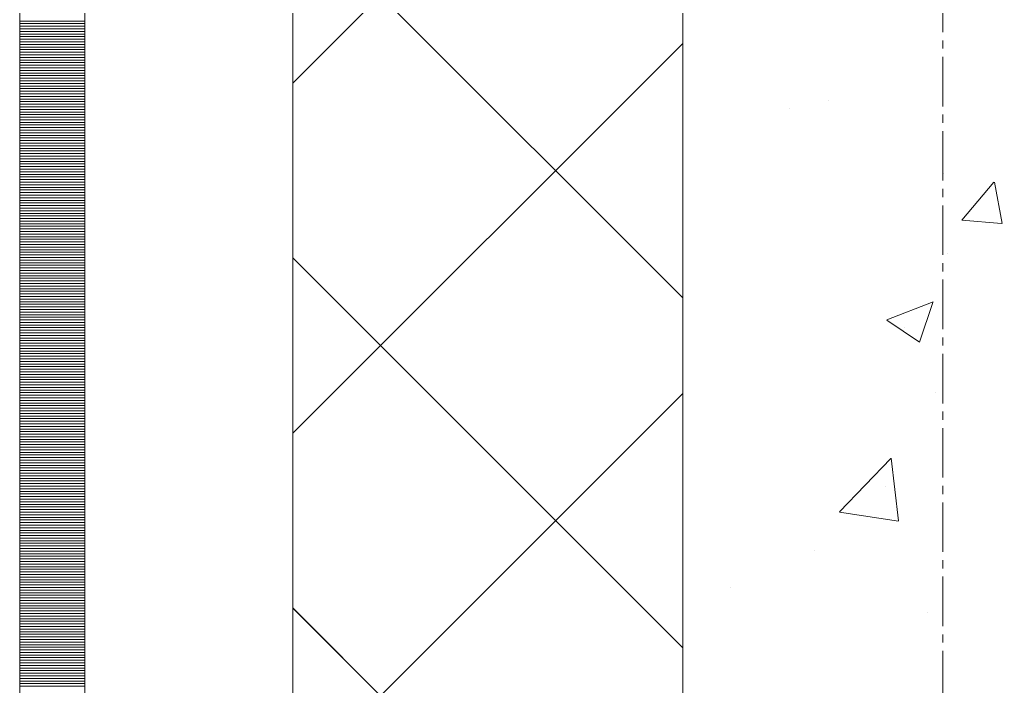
# Model space of a CAD drawing. Header units: millimetres. Extents: x 470010 to 1231400, y -134005 to 421770.
# Drawn here: x 672518.6 to 672898.8, y -28580.5 to -28324 of the extents above; entities that cross this region are included whole.
import ezdxf
from ezdxf.enums import TextEntityAlignment as Align

# ---------------------------------------------------------------- set-up
doc = ezdxf.new("R2010")
doc.units = ezdxf.units.MM
doc.linetypes.add('CENTER2', pattern=[28.575, 19.05, -3.175, 3.175, -3.175])
doc.linetypes.add('DASHED', pattern=[19.05, 12.7, -6.35])
doc.layers.get('Defpoints').update_dxf_attribs({"color": 140})
doc.layers.add('АР_Делит', color=120, linetype='Continuous', lineweight=0, plot=False)
for name, color, linetype, lineweight in [('АР_Стены ПЕНОблок', 52, 'Continuous', 20), ('АР_Тонкая', 254, 'Continuous', 5), ('АР_Утеплитель', 31, 'Continuous', 0), ('АР_Штриховка', 8, 'Continuous', 0)]:
    doc.layers.add(name, color=color, linetype=linetype, lineweight=lineweight)
doc.layers.add('РД_Оси_100', color=7, linetype='Continuous', lineweight=0, true_color=0x525252)
doc.styles.add('style1', font='ARIALN.TTF')

# ---------------------------------------------------------------- blocks, each defined once
blk = doc.blocks.new('СОШ_2200_АР_ОСИ_М100_28.05.24')
at = {"layer": 'АР_Делит', "color": 251, "linetype": 'DASHED', "true_color": 0x636466}
blk.add_lwpolyline([(114955, 135155), (114955, -355), (93595.036, -355), (93595.036, 13855), (94145, 13855), (94145, 68320), (66055, 68320), (66055, 13857.73), (83455, 13857.73), (83455, -355), (45245, -355), (45245, 13145), (44695, 13145), (44695, 26755), (45245, 26755), (45245, 68320), (20455, 68320), (20455, 26755), (27955, 26755), (27955, 13145), (-355, 13145), (-355, 100855)], dxfattribs=at)
at = {"layer": 'РД_Оси_100', "color": 251, "linetype": 'CENTER2', "true_color": 0x636466}
blk.add_line((0, -6155), (0, 139938.679), dxfattribs=at)
blk = doc.blocks.new('A$C9108343f')
at = {"layer": 'АР_Стены ПЕНОблок', "color": 18, "linetype": 'Continuous', "lineweight": 20, "true_color": 0x000000}
blk.add_line((7054.96, 97555), (7054.96, 21355), dxfattribs=at)
at = {"layer": 'АР_Тонкая', "color": 18, "linetype": 'Continuous', "lineweight": 5, "true_color": 0x000000}
for p, q in [((6799.96, 97555), (6799.96, 21355)), ((6824.96, 97555), (6824.96, 21355)), ((6824.96, 21355), (6824.96, 97555)), ((6904.96, 21355), (6904.96, 97555))]:
    blk.add_line(p, q, dxfattribs=at)
at = {"layer": 'АР_Утеплитель', "color": 18, "linetype": 'Continuous', "lineweight": 0, "true_color": 0x000000}
for p, q in [((6904.96, 97555), (6904.96, 21355)), ((7054.96, 21355), (7054.96, 97555))]:
    blk.add_line(p, q, dxfattribs=at)
at = {"layer": 'АР_Штриховка', "color": 18, "linetype": 'Continuous', "lineweight": 0, "true_color": 0x000000}
for p, q in [((6904.96, 72017.84), (7054.96, 72167.84)), ((7054.96, 71935.27), (6904.96, 72085.27)), ((6799.96, 72041.75), (6824.96, 72041.75)), ((6799.96, 72040.75), (6824.96, 72040.75)), ((6799.96, 72039.75), (6824.96, 72039.75)), ((6799.96, 72038.75), (6824.96, 72038.75)), ((6799.96, 72037.75), (6824.96, 72037.75)), ((6799.96, 72036.75), (6824.96, 72036.75)), ((6799.96, 72035.75), (6824.96, 72035.75)), ((6799.96, 72034.75), (6824.96, 72034.75)), ((6799.96, 72033.75), (6824.96, 72033.75)), ((6799.96, 72032.75), (6824.96, 72032.75)), ((6904.96, 71883.13), (7054.96, 72033.13)), ((6799.96, 72031.75), (6824.96, 72031.75)), ((6799.96, 72030.75), (6824.96, 72030.75)), ((6799.96, 72029.75), (6824.96, 72029.75)), ((6799.96, 72028.75), (6824.96, 72028.75)), ((6799.96, 72027.75), (6824.96, 72027.75)), ((6799.96, 72026.75), (6824.96, 72026.75)), ((6799.96, 72025.75), (6824.96, 72025.75)), ((6799.96, 72024.75), (6824.96, 72024.75)), ((6799.96, 72023.75), (6824.96, 72023.75)), ((6799.96, 72022.75), (6824.96, 72022.75)), ((6799.96, 72021.75), (6824.96, 72021.75)), ((6799.96, 72020.75), (6824.96, 72020.75)), ((6799.96, 72019.75), (6824.96, 72019.75)), ((6799.96, 72018.75), (6824.96, 72018.75)), ((6799.96, 72017.75), (6824.96, 72017.75)), ((6799.96, 72016.75), (6824.96, 72016.75)), ((6799.96, 72015.75), (6824.96, 72015.75)), ((6799.96, 72014.75), (6824.96, 72014.75)), ((6799.96, 72013.75), (6824.96, 72013.75)), ((6799.96, 72012.75), (6824.96, 72012.75)), ((6799.96, 72011.75), (6824.96, 72011.75)), ((6799.96, 72010.75), (6824.96, 72010.75)), ((7110.87, 72011.27), (7110.87, 72011.27)), ((6799.96, 72009.75), (6824.96, 72009.75)), ((6799.96, 72008.75), (6824.96, 72008.75)), ((6799.96, 72007.75), (6824.96, 72007.75)), ((6799.96, 72006.75), (6824.96, 72006.75)), ((7095.93, 72008.06), (7095.93, 72008.06)), ((6799.96, 72005.75), (6824.96, 72005.75)), ((6799.96, 72004.75), (6824.96, 72004.75)), ((6799.96, 72003.75), (6824.96, 72003.75)), ((6799.96, 72002.75), (6824.96, 72002.75)), ((6799.96, 72001.75), (6824.96, 72001.75)), ((6799.96, 72000.75), (6824.96, 72000.75)), ((6799.96, 71999.75), (6824.96, 71999.75)), ((6799.96, 71998.75), (6824.96, 71998.75)), ((6799.96, 71997.75), (6824.96, 71997.75)), ((6799.96, 71996.75), (6824.96, 71996.75)), ((6799.96, 71995.75), (6824.96, 71995.75)), ((6799.96, 71994.75), (6824.96, 71994.75)), ((6799.96, 71993.75), (6824.96, 71993.75)), ((6799.96, 71992.75), (6824.96, 71992.75)), ((6799.96, 71991.75), (6824.96, 71991.75)), ((6799.96, 71990.75), (6824.96, 71990.75)), ((6799.96, 71989.75), (6824.96, 71989.75)), ((6799.96, 71988.75), (6824.96, 71988.75)), ((6799.96, 71987.75), (6824.96, 71987.75)), ((6799.96, 71986.75), (6824.96, 71986.75)), ((6799.96, 71985.75), (6824.96, 71985.75)), ((6799.96, 71984.75), (6824.96, 71984.75)), ((6799.96, 71983.75), (6824.96, 71983.75)), ((7155.42, 71983.21), (7155.42, 71983.21)), ((6799.96, 71982.75), (6824.96, 71982.75)), ((6799.96, 71981.75), (6824.96, 71981.75)), ((6799.96, 71980.75), (6824.96, 71980.75)), ((6799.96, 71979.75), (6824.96, 71979.75)), ((7162.35, 71965.11), (7174.6, 71979.71)), ((7177.78, 71963.83), (7174.84, 71979.75)), ((6799.96, 71978.75), (6824.96, 71978.75)), ((6799.96, 71977.75), (6824.96, 71977.75)), ((6799.96, 71976.75), (6824.96, 71976.75)), ((6799.96, 71975.75), (6824.96, 71975.75)), ((6799.96, 71974.75), (6824.96, 71974.75)), ((6799.96, 71973.75), (6824.96, 71973.75)), ((6799.96, 71972.75), (6824.96, 71972.75)), ((6799.96, 71971.75), (6824.96, 71971.75)), ((6799.96, 71970.75), (6824.96, 71970.75)), ((6799.96, 71969.75), (6824.96, 71969.75)), ((6799.96, 71968.75), (6824.96, 71968.75)), ((6799.96, 71967.75), (6824.96, 71967.75)), ((6799.96, 71966.75), (6824.96, 71966.75)), ((6799.96, 71965.75), (6824.96, 71965.75)), ((6799.96, 71964.75), (6824.96, 71964.75)), ((7162.35, 71965.11), (7177.53, 71963.78)), ((6799.96, 71963.75), (6824.96, 71963.75)), ((6799.96, 71962.75), (6824.96, 71962.75)), ((6799.96, 71961.75), (6824.96, 71961.75)), ((6799.96, 71960.75), (6824.96, 71960.75)), ((6799.96, 71959.75), (6824.96, 71959.75)), ((6799.96, 71958.75), (6824.96, 71958.75)), ((6799.96, 71957.75), (6824.96, 71957.75)), ((6799.96, 71956.75), (6824.96, 71956.75)), ((6799.96, 71955.75), (6824.96, 71955.75)), ((6799.96, 71954.75), (6824.96, 71954.75)), ((6799.96, 71953.75), (6824.96, 71953.75)), ((6799.96, 71952.75), (6824.96, 71952.75)), ((6799.96, 71951.75), (6824.96, 71951.75)), ((6799.96, 71950.75), (6824.96, 71950.75)), ((6799.96, 71949.75), (6824.96, 71949.75)), ((7054.96, 71800.57), (6904.96, 71950.57)), ((7156.79, 71952.29), (7156.79, 71952.29)), ((6799.96, 71948.75), (6824.96, 71948.75)), ((6799.96, 71947.75), (6824.96, 71947.75)), ((6799.96, 71946.75), (6824.96, 71946.75)), ((6799.96, 71945.75), (6824.96, 71945.75)), ((6799.96, 71944.75), (6824.96, 71944.75)), ((6799.96, 71943.75), (6824.96, 71943.75)), ((6799.96, 71942.75), (6824.96, 71942.75)), ((6799.96, 71941.75), (6824.96, 71941.75)), ((6799.96, 71940.75), (6824.96, 71940.75)), ((6799.96, 71939.75), (6824.96, 71939.75)), ((6799.96, 71938.75), (6824.96, 71938.75)), ((6799.96, 71937.75), (6824.96, 71937.75)), ((6799.96, 71936.75), (6824.96, 71936.75)), ((6799.96, 71935.75), (6824.96, 71935.75)), ((6799.96, 71934.75), (6824.96, 71934.75)), ((6799.96, 71933.75), (6824.96, 71933.75)), ((6799.96, 71932.75), (6824.96, 71932.75)), ((6799.96, 71931.75), (6824.96, 71931.75)), ((6799.96, 71930.75), (6824.96, 71930.75)), ((7133.49, 71926.8), (7151.27, 71933.63)), ((7146.07, 71918.12), (7151.22, 71933.47)), ((6799.96, 71929.75), (6824.96, 71929.75)), ((6799.96, 71928.75), (6824.96, 71928.75)), ((6799.96, 71927.75), (6824.96, 71927.75)), ((6799.96, 71926.75), (6824.96, 71926.75)), ((7133.42, 71926.65), (7146.05, 71918.13)), ((6799.96, 71925.75), (6824.96, 71925.75)), ((6799.96, 71924.75), (6824.96, 71924.75)), ((6799.96, 71923.75), (6824.96, 71923.75)), ((6799.96, 71922.75), (6824.96, 71922.75)), ((7140.25, 71923.76), (7140.25, 71923.76)), ((6799.96, 71921.75), (6824.96, 71921.75)), ((6799.96, 71920.75), (6824.96, 71920.75)), ((6799.96, 71919.75), (6824.96, 71919.75)), ((6799.96, 71918.75), (6824.96, 71918.75)), ((6799.96, 71917.75), (6824.96, 71917.75)), ((6799.96, 71916.75), (6824.96, 71916.75)), ((6799.96, 71915.75), (6824.96, 71915.75)), ((6799.96, 71914.75), (6824.96, 71914.75)), ((6799.96, 71913.75), (6824.96, 71913.75)), ((6799.96, 71912.75), (6824.96, 71912.75)), ((6799.96, 71911.75), (6824.96, 71911.75)), ((6799.96, 71910.75), (6824.96, 71910.75)), ((6799.96, 71909.75), (6824.96, 71909.75)), ((6799.96, 71908.75), (6824.96, 71908.75)), ((6799.96, 71907.75), (6824.96, 71907.75)), ((6799.96, 71906.75), (6824.96, 71906.75)), ((6799.96, 71905.75), (6824.96, 71905.75)), ((6799.96, 71904.75), (6824.96, 71904.75)), ((6799.96, 71903.75), (6824.96, 71903.75)), ((6799.96, 71902.75), (6824.96, 71902.75)), ((6799.96, 71901.75), (6824.96, 71901.75)), ((6799.96, 71900.75), (6824.96, 71900.75)), ((6799.96, 71899.75), (6824.96, 71899.75)), ((6799.96, 71898.75), (6824.96, 71898.75)), ((6799.96, 71897.75), (6824.96, 71897.75)), ((6799.96, 71896.75), (6824.96, 71896.75)), ((6799.96, 71895.75), (6824.96, 71895.75)), ((6904.96, 71748.43), (7054.96, 71898.43)), ((7152.33, 71898.65), (7152.33, 71898.65)), ((6799.96, 71894.75), (6824.96, 71894.75)), ((6799.96, 71893.75), (6824.96, 71893.75)), ((6799.96, 71892.75), (6824.96, 71892.75)), ((6799.96, 71891.75), (6824.96, 71891.75)), ((6799.96, 71890.75), (6824.96, 71890.75)), ((6799.96, 71889.75), (6824.96, 71889.75)), ((6799.96, 71888.75), (6824.96, 71888.75)), ((6799.96, 71887.75), (6824.96, 71887.75)), ((6799.96, 71886.75), (6824.96, 71886.75)), ((6799.96, 71885.75), (6824.96, 71885.75)), ((6799.96, 71884.75), (6824.96, 71884.75)), ((6799.96, 71883.75), (6824.96, 71883.75)), ((6799.96, 71882.75), (6824.96, 71882.75)), ((6799.96, 71881.75), (6824.96, 71881.75)), ((6799.96, 71880.75), (6824.96, 71880.75)), ((6799.96, 71879.75), (6824.96, 71879.75)), ((6799.96, 71878.75), (6824.96, 71878.75)), ((6799.96, 71877.75), (6824.96, 71877.75)), ((6799.96, 71876.75), (6824.96, 71876.75)), ((6799.96, 71875.75), (6824.96, 71875.75)), ((6799.96, 71874.75), (6824.96, 71874.75)), ((6799.96, 71873.75), (6824.96, 71873.75)), ((7115.26, 71852.84), (7135.04, 71873.46)), ((7137.92, 71849.35), (7135.11, 71873.47)), ((6799.96, 71872.75), (6824.96, 71872.75)), ((6799.96, 71871.75), (6824.96, 71871.75)), ((6799.96, 71870.75), (6824.96, 71870.75)), ((6799.96, 71869.75), (6824.96, 71869.75)), ((6799.96, 71868.75), (6824.96, 71868.75)), ((6799.96, 71867.75), (6824.96, 71867.75)), ((6799.96, 71866.75), (6824.96, 71866.75)), ((6799.96, 71865.75), (6824.96, 71865.75)), ((6799.96, 71864.75), (6824.96, 71864.75)), ((6799.96, 71863.75), (6824.96, 71863.75)), ((6799.96, 71862.75), (6824.96, 71862.75)), ((6799.96, 71861.75), (6824.96, 71861.75)), ((7133.07, 71862.75), (7133.07, 71862.75)), ((6799.96, 71860.75), (6824.96, 71860.75)), ((6799.96, 71859.75), (6824.96, 71859.75)), ((6799.96, 71858.75), (6824.96, 71858.75)), ((6799.96, 71857.75), (6824.96, 71857.75)), ((6799.96, 71856.75), (6824.96, 71856.75)), ((6799.96, 71855.75), (6824.96, 71855.75)), ((6799.96, 71854.75), (6824.96, 71854.75)), ((6799.96, 71853.75), (6824.96, 71853.75)), ((6799.96, 71852.75), (6824.96, 71852.75)), ((6799.96, 71851.75), (6824.96, 71851.75)), ((6799.96, 71850.75), (6824.96, 71850.75)), ((7115.31, 71852.73), (7137.9, 71849.23)), ((6799.96, 71849.75), (6824.96, 71849.75)), ((6799.96, 71848.75), (6824.96, 71848.75)), ((6799.96, 71847.75), (6824.96, 71847.75)), ((6799.96, 71846.75), (6824.96, 71846.75)), ((6799.96, 71845.75), (6824.96, 71845.75)), ((6799.96, 71844.75), (6824.96, 71844.75)), ((6799.96, 71843.75), (6824.96, 71843.75)), ((6799.96, 71842.75), (6824.96, 71842.75)), ((6799.96, 71841.75), (6824.96, 71841.75)), ((6799.96, 71840.75), (6824.96, 71840.75)), ((6799.96, 71839.75), (6824.96, 71839.75)), ((6799.96, 71838.75), (6824.96, 71838.75)), ((6799.96, 71837.75), (6824.96, 71837.75)), ((6799.96, 71836.75), (6824.96, 71836.75)), ((6799.96, 71835.75), (6824.96, 71835.75)), ((7105.67, 71837.98), (7105.67, 71837.98)), ((6799.96, 71834.75), (6824.96, 71834.75)), ((6799.96, 71833.75), (6824.96, 71833.75)), ((6799.96, 71832.75), (6824.96, 71832.75)), ((6799.96, 71831.75), (6824.96, 71831.75)), ((6799.96, 71830.75), (6824.96, 71830.75)), ((6799.96, 71829.75), (6824.96, 71829.75)), ((6799.96, 71828.75), (6824.96, 71828.75)), ((6799.96, 71827.75), (6824.96, 71827.75)), ((6799.96, 71826.75), (6824.96, 71826.75)), ((6799.96, 71825.75), (6824.96, 71825.75)), ((6799.96, 71824.75), (6824.96, 71824.75)), ((6799.96, 71823.75), (6824.96, 71823.75)), ((7073.43, 71823.58), (7073.43, 71823.58)), ((6799.96, 71822.75), (6824.96, 71822.75)), ((6799.96, 71821.75), (6824.96, 71821.75)), ((6799.96, 71820.75), (6824.96, 71820.75)), ((6799.96, 71819.75), (6824.96, 71819.75)), ((6799.96, 71818.75), (6824.96, 71818.75)), ((6799.96, 71817.75), (6824.96, 71817.75)), ((6799.96, 71816.75), (6824.96, 71816.75)), ((6799.96, 71815.75), (6824.96, 71815.75)), ((6799.96, 71814.75), (6824.96, 71814.75)), ((6799.96, 71813.75), (6824.96, 71813.75)), ((6799.96, 71812.75), (6824.96, 71812.75)), ((7054.96, 71665.86), (6904.96, 71815.86)), ((7149.24, 71814.1), (7149.24, 71814.1)), ((6799.96, 71811.75), (6824.96, 71811.75)), ((6799.96, 71810.75), (6824.96, 71810.75)), ((6799.96, 71809.75), (6824.96, 71809.75)), ((6799.96, 71808.75), (6824.96, 71808.75)), ((6799.96, 71807.75), (6824.96, 71807.75)), ((6799.96, 71806.75), (6824.96, 71806.75)), ((6799.96, 71805.75), (6824.96, 71805.75)), ((6799.96, 71804.75), (6824.96, 71804.75)), ((6799.96, 71803.75), (6824.96, 71803.75)), ((6799.96, 71802.75), (6824.96, 71802.75)), ((6799.96, 71801.75), (6824.96, 71801.75)), ((6799.96, 71800.75), (6824.96, 71800.75)), ((6799.96, 71799.75), (6824.96, 71799.75)), ((6799.96, 71798.75), (6824.96, 71798.75)), ((6799.96, 71797.75), (6824.96, 71797.75)), ((6799.96, 71796.75), (6824.96, 71796.75)), ((6799.96, 71795.75), (6824.96, 71795.75)), ((6799.96, 71794.75), (6824.96, 71794.75)), ((6799.96, 71793.75), (6824.96, 71793.75)), ((6799.96, 71792.75), (6824.96, 71792.75)), ((6799.96, 71791.75), (6824.96, 71791.75)), ((6799.96, 71790.75), (6824.96, 71790.75)), ((6799.96, 71789.75), (6824.96, 71789.75)), ((6799.96, 71788.75), (6824.96, 71788.75)), ((6799.96, 71787.75), (6824.96, 71787.75)), ((6799.96, 71786.75), (6824.96, 71786.75))]:
    blk.add_line(p, q, dxfattribs=at)
at = {"layer": 'РД_Оси_100'}
blk.add_blockref('СОШ_2200_АР_ОСИ_М100_28.05.24', (7154.96, 6755), dxfattribs=at)
at = {"layer": 'Defpoints', "color": 18, "true_color": 0x000000, "style": 'style1'}
for p in [(143949.34, 316089.12), (143974.98, 281639.5), (143890.4, 273244.71), (143839.99, 264276.81), (143967.75, 254892.38), (12251.96, 104178.14), (12382.58, 96023.14)]:
    blk.add_attdef('АР-ПОМЕЩЕНИЕ:НАИМЕНОВАНИЕ', text='', height=100, dxfattribs=at).set_placement(p, align=Align.MIDDLE)
at = {"layer": 'Defpoints', "color": 18, "true_color": 0x000000, "style": 'style1', "flags": 8}
for p in [(143951.3, 279099.09), (143848.34, 269251.11), (143875.33, 260094.25), (144049.74, 250824.7), (163419.28, 238153.36), (155897.46, 237965.97), (183037.2, 237965.97), (143342.94, 237876.19)]:
    blk.add_attdef('АР-ПОМЕЩЕНИЕ:НАИМЕНОВАНИЕ', text='', height=100, dxfattribs=at).set_placement(p, align=Align.MIDDLE)

msp = doc.modelspace()

# ---------------------------------------------------------------- linework, layer by layer
at = {"layer": 'АР_Стены ПЕНОблок', "color": 18, "linetype": 'Continuous', "lineweight": 20, "true_color": 0x000000}
msp.add_line((672773.57, -2811.242), (672773.57, -79011.242), dxfattribs=at)
at = {"layer": 'АР_Тонкая', "color": 18, "linetype": 'Continuous', "lineweight": 5, "true_color": 0x000000}
for p, q in [((672518.57, -2811.242), (672518.57, -79011.242)), ((672543.57, -2811.242), (672543.57, -79011.242)), ((672543.57, -79011.242), (672543.57, -2811.242)), ((672623.57, -79011.242), (672623.57, -2811.242))]:
    msp.add_line(p, q, dxfattribs=at)
at = {"layer": 'АР_Утеплитель', "color": 18, "linetype": 'Continuous', "lineweight": 0, "true_color": 0x000000}
for p, q in [((672623.57, -2811.242), (672623.57, -79011.242)), ((672773.57, -79011.242), (672773.57, -2811.242))]:
    msp.add_line(p, q, dxfattribs=at)
at = {"layer": 'АР_Штриховка', "color": 18, "linetype": 'Continuous', "lineweight": 0, "true_color": 0x000000}
for p, q in [((672623.57, -28348.405), (672773.57, -28198.405)), ((672773.57, -28430.972), (672623.57, -28280.972)), ((672518.57, -28324.492), (672543.57, -28324.492)), ((672518.57, -28325.492), (672543.57, -28325.492)), ((672518.57, -28326.492), (672543.57, -28326.492)), ((672518.57, -28327.492), (672543.57, -28327.492)), ((672518.57, -28328.492), (672543.57, -28328.492)), ((672518.57, -28329.492), (672543.57, -28329.492)), ((672518.57, -28330.492), (672543.57, -28330.492)), ((672518.57, -28331.492), (672543.57, -28331.492)), ((672518.57, -28332.492), (672543.57, -28332.492)), ((672518.57, -28333.492), (672543.57, -28333.492)), ((672518.57, -28334.492), (672543.57, -28334.492)), ((672518.57, -28335.492), (672543.57, -28335.492)), ((672623.57, -28483.109), (672773.57, -28333.109)), ((672518.57, -28336.492), (672543.57, -28336.492)), ((672518.57, -28337.492), (672543.57, -28337.492)), ((672518.57, -28338.492), (672543.57, -28338.492)), ((672518.57, -28339.492), (672543.57, -28339.492)), ((672518.57, -28340.492), (672543.57, -28340.492)), ((672518.57, -28341.492), (672543.57, -28341.492)), ((672518.57, -28342.492), (672543.57, -28342.492)), ((672518.57, -28343.492), (672543.57, -28343.492)), ((672518.57, -28344.492), (672543.57, -28344.492)), ((672518.57, -28345.492), (672543.57, -28345.492)), ((672518.57, -28346.492), (672543.57, -28346.492)), ((672518.57, -28347.492), (672543.57, -28347.492)), ((672518.57, -28348.492), (672543.57, -28348.492)), ((672518.57, -28349.492), (672543.57, -28349.492)), ((672518.57, -28350.492), (672543.57, -28350.492)), ((672518.57, -28351.492), (672543.57, -28351.492)), ((672518.57, -28352.492), (672543.57, -28352.492)), ((672518.57, -28353.492), (672543.57, -28353.492)), ((672518.57, -28354.492), (672543.57, -28354.492)), ((672518.57, -28355.492), (672543.57, -28355.492)), ((672518.57, -28356.492), (672543.57, -28356.492)), ((672518.57, -28357.492), (672543.57, -28357.492)), ((672518.57, -28358.492), (672543.57, -28358.492)), ((672518.57, -28359.492), (672543.57, -28359.492)), ((672518.57, -28360.492), (672543.57, -28360.492)), ((672518.57, -28361.492), (672543.57, -28361.492)), ((672518.57, -28362.492), (672543.57, -28362.492)), ((672518.57, -28363.492), (672543.57, -28363.492)), ((672518.57, -28364.492), (672543.57, -28364.492)), ((672518.57, -28365.492), (672543.57, -28365.492)), ((672518.57, -28366.492), (672543.57, -28366.492)), ((672518.57, -28367.492), (672543.57, -28367.492)), ((672518.57, -28368.492), (672543.57, -28368.492)), ((672518.57, -28369.492), (672543.57, -28369.492)), ((672518.57, -28370.492), (672543.57, -28370.492)), ((672518.57, -28371.492), (672543.57, -28371.492)), ((672518.57, -28372.492), (672543.57, -28372.492)), ((672518.57, -28373.492), (672543.57, -28373.492)), ((672518.57, -28374.492), (672543.57, -28374.492)), ((672518.57, -28375.492), (672543.57, -28375.492)), ((672518.57, -28376.492), (672543.57, -28376.492)), ((672518.57, -28377.492), (672543.57, -28377.492)), ((672518.57, -28378.492), (672543.57, -28378.492)), ((672518.57, -28379.492), (672543.57, -28379.492)), ((672518.57, -28380.492), (672543.57, -28380.492)), ((672518.57, -28381.492), (672543.57, -28381.492)), ((672518.57, -28382.492), (672543.57, -28382.492)), ((672518.57, -28383.492), (672543.57, -28383.492)), ((672518.57, -28384.492), (672543.57, -28384.492)), ((672518.57, -28385.492), (672543.57, -28385.492)), ((672518.57, -28386.492), (672543.57, -28386.492)), ((672518.57, -28387.492), (672543.57, -28387.492)), ((672518.57, -28388.492), (672543.57, -28388.492)), ((672518.57, -28389.492), (672543.57, -28389.492)), ((672880.962, -28401.128), (672893.207, -28386.534)), ((672896.391, -28402.415), (672893.454, -28386.493)), ((672518.57, -28390.492), (672543.57, -28390.492)), ((672518.57, -28391.492), (672543.57, -28391.492)), ((672518.57, -28392.492), (672543.57, -28392.492)), ((672518.57, -28393.492), (672543.57, -28393.492)), ((672518.57, -28394.492), (672543.57, -28394.492)), ((672518.57, -28395.492), (672543.57, -28395.492)), ((672518.57, -28396.492), (672543.57, -28396.492)), ((672518.57, -28397.492), (672543.57, -28397.492)), ((672518.57, -28398.492), (672543.57, -28398.492)), ((672518.57, -28399.492), (672543.57, -28399.492)), ((672518.57, -28400.492), (672543.57, -28400.492)), ((672518.57, -28401.492), (672543.57, -28401.492)), ((672518.57, -28402.492), (672543.57, -28402.492)), ((672518.57, -28403.492), (672543.57, -28403.492)), ((672518.57, -28404.492), (672543.57, -28404.492)), ((672880.962, -28401.132), (672896.144, -28402.46)), ((672518.57, -28405.492), (672543.57, -28405.492)), ((672518.57, -28406.492), (672543.57, -28406.492)), ((672518.57, -28407.492), (672543.57, -28407.492)), ((672518.57, -28408.492), (672543.57, -28408.492)), ((672518.57, -28409.492), (672543.57, -28409.492)), ((672518.57, -28410.492), (672543.57, -28410.492)), ((672518.57, -28411.492), (672543.57, -28411.492)), ((672518.57, -28412.492), (672543.57, -28412.492)), ((672518.57, -28413.492), (672543.57, -28413.492)), ((672518.57, -28414.492), (672543.57, -28414.492)), ((672518.57, -28415.492), (672543.57, -28415.492)), ((672773.57, -28565.676), (672623.57, -28415.676)), ((672518.57, -28416.492), (672543.57, -28416.492)), ((672518.57, -28417.492), (672543.57, -28417.492)), ((672518.57, -28418.492), (672543.57, -28418.492)), ((672518.57, -28419.492), (672543.57, -28419.492)), ((672518.57, -28420.492), (672543.57, -28420.492)), ((672518.57, -28421.492), (672543.57, -28421.492)), ((672518.57, -28422.492), (672543.57, -28422.492)), ((672518.57, -28423.492), (672543.57, -28423.492)), ((672518.57, -28424.492), (672543.57, -28424.492)), ((672518.57, -28425.492), (672543.57, -28425.492)), ((672518.57, -28426.492), (672543.57, -28426.492)), ((672518.57, -28427.492), (672543.57, -28427.492)), ((672518.57, -28428.492), (672543.57, -28428.492)), ((672518.57, -28429.492), (672543.57, -28429.492)), ((672518.57, -28430.492), (672543.57, -28430.492)), ((672518.57, -28431.492), (672543.57, -28431.492)), ((672518.57, -28432.492), (672543.57, -28432.492)), ((672518.57, -28433.492), (672543.57, -28433.492)), ((672518.57, -28434.492), (672543.57, -28434.492)), ((672852.099, -28439.441), (672869.884, -28432.614)), ((672864.68, -28448.119), (672869.83, -28432.77)), ((672518.57, -28435.492), (672543.57, -28435.492)), ((672518.57, -28436.492), (672543.57, -28436.492)), ((672518.57, -28437.492), (672543.57, -28437.492)), ((672518.57, -28438.492), (672543.57, -28438.492)), ((672518.57, -28439.492), (672543.57, -28439.492)), ((672518.57, -28440.492), (672543.57, -28440.492)), ((672518.57, -28441.492), (672543.57, -28441.492)), ((672518.57, -28442.492), (672543.57, -28442.492)), ((672852.031, -28439.592), (672864.665, -28448.114)), ((672518.57, -28443.492), (672543.57, -28443.492)), ((672518.57, -28444.492), (672543.57, -28444.492)), ((672518.57, -28445.492), (672543.57, -28445.492)), ((672518.57, -28446.492), (672543.57, -28446.492)), ((672518.57, -28447.492), (672543.57, -28447.492)), ((672518.57, -28448.492), (672543.57, -28448.492)), ((672518.57, -28449.492), (672543.57, -28449.492)), ((672518.57, -28450.492), (672543.57, -28450.492)), ((672518.57, -28451.492), (672543.57, -28451.492)), ((672518.57, -28452.492), (672543.57, -28452.492)), ((672518.57, -28453.492), (672543.57, -28453.492)), ((672518.57, -28454.492), (672543.57, -28454.492)), ((672518.57, -28455.492), (672543.57, -28455.492)), ((672518.57, -28456.492), (672543.57, -28456.492)), ((672518.57, -28457.492), (672543.57, -28457.492)), ((672518.57, -28458.492), (672543.57, -28458.492)), ((672518.57, -28459.492), (672543.57, -28459.492)), ((672518.57, -28460.492), (672543.57, -28460.492)), ((672518.57, -28461.492), (672543.57, -28461.492)), ((672518.57, -28462.492), (672543.57, -28462.492)), ((672518.57, -28463.492), (672543.57, -28463.492)), ((672518.57, -28464.492), (672543.57, -28464.492)), ((672518.57, -28465.492), (672543.57, -28465.492)), ((672518.57, -28466.492), (672543.57, -28466.492)), ((672518.57, -28467.492), (672543.57, -28467.492)), ((672518.57, -28468.492), (672543.57, -28468.492)), ((672623.57, -28617.812), (672773.57, -28467.812)), ((672518.57, -28469.492), (672543.57, -28469.492)), ((672518.57, -28470.492), (672543.57, -28470.492)), ((672518.57, -28471.492), (672543.57, -28471.492)), ((672518.57, -28472.492), (672543.57, -28472.492)), ((672518.57, -28473.492), (672543.57, -28473.492)), ((672518.57, -28474.492), (672543.57, -28474.492)), ((672518.57, -28475.492), (672543.57, -28475.492)), ((672518.57, -28476.492), (672543.57, -28476.492)), ((672518.57, -28477.492), (672543.57, -28477.492)), ((672518.57, -28478.492), (672543.57, -28478.492)), ((672518.57, -28479.492), (672543.57, -28479.492)), ((672518.57, -28480.492), (672543.57, -28480.492)), ((672518.57, -28481.492), (672543.57, -28481.492)), ((672518.57, -28482.492), (672543.57, -28482.492)), ((672518.57, -28483.492), (672543.57, -28483.492)), ((672518.57, -28484.492), (672543.57, -28484.492)), ((672518.57, -28485.492), (672543.57, -28485.492)), ((672518.57, -28486.492), (672543.57, -28486.492)), ((672518.57, -28487.492), (672543.57, -28487.492)), ((672518.57, -28488.492), (672543.57, -28488.492)), ((672518.57, -28489.492), (672543.57, -28489.492)), ((672518.57, -28490.492), (672543.57, -28490.492)), ((672518.57, -28491.492), (672543.57, -28491.492)), ((672518.57, -28492.492), (672543.57, -28492.492)), ((672518.57, -28493.492), (672543.57, -28493.492)), ((672518.57, -28494.492), (672543.57, -28494.492)), ((672518.57, -28495.492), (672543.57, -28495.492)), ((672833.871, -28513.4), (672853.655, -28492.781)), ((672856.531, -28516.895), (672853.725, -28492.773)), ((672518.57, -28496.492), (672543.57, -28496.492)), ((672518.57, -28497.492), (672543.57, -28497.492)), ((672518.57, -28498.492), (672543.57, -28498.492)), ((672518.57, -28499.492), (672543.57, -28499.492)), ((672518.57, -28500.492), (672543.57, -28500.492)), ((672518.57, -28501.492), (672543.57, -28501.492)), ((672518.57, -28502.492), (672543.57, -28502.492)), ((672518.57, -28503.492), (672543.57, -28503.492)), ((672518.57, -28504.492), (672543.57, -28504.492)), ((672518.57, -28505.492), (672543.57, -28505.492)), ((672518.57, -28506.492), (672543.57, -28506.492)), ((672518.57, -28507.492), (672543.57, -28507.492)), ((672518.57, -28508.492), (672543.57, -28508.492)), ((672518.57, -28509.492), (672543.57, -28509.492)), ((672518.57, -28510.492), (672543.57, -28510.492)), ((672518.57, -28511.492), (672543.57, -28511.492)), ((672518.57, -28512.492), (672543.57, -28512.492)), ((672518.57, -28513.492), (672543.57, -28513.492)), ((672518.57, -28514.492), (672543.57, -28514.492)), ((672833.923, -28513.51), (672856.513, -28517.013)), ((672518.57, -28515.492), (672543.57, -28515.492)), ((672518.57, -28516.492), (672543.57, -28516.492)), ((672518.57, -28517.492), (672543.57, -28517.492)), ((672518.57, -28518.492), (672543.57, -28518.492)), ((672518.57, -28519.492), (672543.57, -28519.492)), ((672518.57, -28520.492), (672543.57, -28520.492)), ((672518.57, -28521.492), (672543.57, -28521.492)), ((672518.57, -28522.492), (672543.57, -28522.492)), ((672518.57, -28523.492), (672543.57, -28523.492)), ((672518.57, -28524.492), (672543.57, -28524.492)), ((672518.57, -28525.492), (672543.57, -28525.492)), ((672518.57, -28526.492), (672543.57, -28526.492)), ((672518.57, -28527.492), (672543.57, -28527.492)), ((672518.57, -28528.492), (672543.57, -28528.492)), ((672518.57, -28529.492), (672543.57, -28529.492)), ((672518.57, -28530.492), (672543.57, -28530.492)), ((672518.57, -28531.492), (672543.57, -28531.492)), ((672518.57, -28532.492), (672543.57, -28532.492)), ((672518.57, -28533.492), (672543.57, -28533.492)), ((672518.57, -28534.492), (672543.57, -28534.492)), ((672518.57, -28535.492), (672543.57, -28535.492)), ((672518.57, -28536.492), (672543.57, -28536.492)), ((672518.57, -28537.492), (672543.57, -28537.492)), ((672518.57, -28538.492), (672543.57, -28538.492)), ((672518.57, -28539.492), (672543.57, -28539.492)), ((672518.57, -28540.492), (672543.57, -28540.492)), ((672518.57, -28541.492), (672543.57, -28541.492)), ((672518.57, -28542.492), (672543.57, -28542.492)), ((672518.57, -28543.492), (672543.57, -28543.492)), ((672518.57, -28544.492), (672543.57, -28544.492)), ((672518.57, -28545.492), (672543.57, -28545.492)), ((672518.57, -28546.492), (672543.57, -28546.492)), ((672518.57, -28547.492), (672543.57, -28547.492)), ((672518.57, -28548.492), (672543.57, -28548.492)), ((672518.57, -28549.492), (672543.57, -28549.492)), ((672518.57, -28550.492), (672543.57, -28550.492)), ((672518.57, -28551.492), (672543.57, -28551.492)), ((672518.57, -28552.492), (672543.57, -28552.492)), ((672773.57, -28700.379), (672623.57, -28550.379)), ((672518.57, -28553.492), (672543.57, -28553.492)), ((672518.57, -28554.492), (672543.57, -28554.492)), ((672518.57, -28555.492), (672543.57, -28555.492)), ((672518.57, -28556.492), (672543.57, -28556.492)), ((672518.57, -28557.492), (672543.57, -28557.492)), ((672518.57, -28558.492), (672543.57, -28558.492)), ((672518.57, -28559.492), (672543.57, -28559.492)), ((672518.57, -28560.492), (672543.57, -28560.492)), ((672518.57, -28561.492), (672543.57, -28561.492)), ((672518.57, -28562.492), (672543.57, -28562.492)), ((672518.57, -28563.492), (672543.57, -28563.492)), ((672518.57, -28564.492), (672543.57, -28564.492)), ((672518.57, -28565.492), (672543.57, -28565.492)), ((672518.57, -28566.492), (672543.57, -28566.492)), ((672518.57, -28567.492), (672543.57, -28567.492)), ((672518.57, -28568.492), (672543.57, -28568.492)), ((672518.57, -28569.492), (672543.57, -28569.492)), ((672518.57, -28570.492), (672543.57, -28570.492)), ((672518.57, -28571.492), (672543.57, -28571.492)), ((672518.57, -28572.492), (672543.57, -28572.492)), ((672518.57, -28573.492), (672543.57, -28573.492)), ((672518.57, -28574.492), (672543.57, -28574.492)), ((672518.57, -28575.492), (672543.57, -28575.492)), ((672518.57, -28576.492), (672543.57, -28576.492)), ((672518.57, -28577.492), (672543.57, -28577.492)), ((672518.57, -28578.492), (672543.57, -28578.492)), ((672518.57, -28579.492), (672543.57, -28579.492)), ((672518.57, -28580.492), (672543.57, -28580.492))]:
    msp.add_line(p, q, dxfattribs=at)

# ---------------------------------------------------------------- block references
msp.add_blockref('A$C9108343f', (665718.612, -100366.242))
at = {"layer": 'РД_Оси_100'}
msp.add_blockref('СОШ_2200_АР_ОСИ_М100_28.05.24', (672873.57, -93611.242), dxfattribs=at)

doc.saveas('drawing.dxf')
